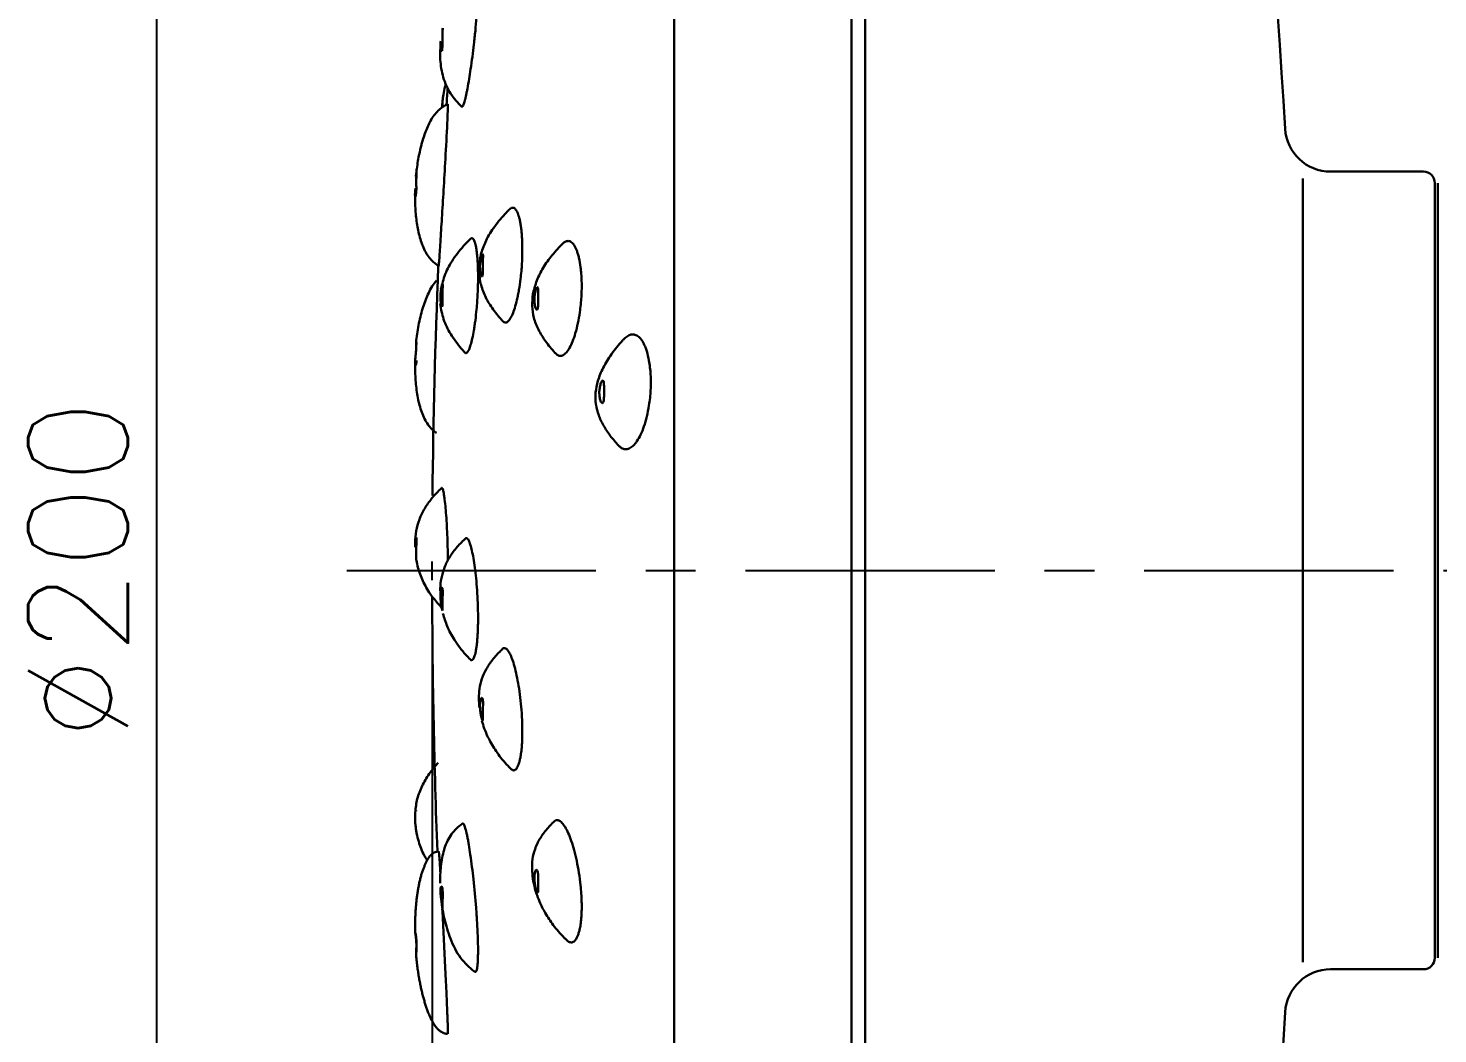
# Model space of a CAD drawing. Extents: x 5341 to 5761, y -702 to -405.
# Drawn here: x 5604.78 to 5654.26, y -579.01 to -543.72 of the extents above; entities that cross this region are included whole.
import ezdxf

# ---------------------------------------------------------------- set-up
doc = ezdxf.new("R2010")
doc.units = 0
doc.header["$LTSCALE"] = 7
doc.header["$MEASUREMENT"] = 0
doc.linetypes.add('CENTER', pattern=[2, 1.25, -0.25, 0.25, -0.25])
doc.layers.get('0').update_dxf_attribs({"color": 2, "linetype": 'CONTINUOUS'})
doc.layers.add('中心线', color=6, linetype='CENTER')
doc.layers.add('粗实线', color=7, linetype='CONTINUOUS', lineweight=30)
doc.styles.add('GHS', font='ROMANS', dxfattribs={"bigfont": 'GHS'})

msp = doc.modelspace()

# ---------------------------------------------------------------- linework, layer by layer
at = {"color": 2}
for p, q in [((5609.279185923166, -485.7512758910375), (5609.279185923166, -639.7207537083664)), ((5618.959238633051, -563.086040414622), (5618.959238633051, -562.4320706146459)), ((5618.959238633051, -563.7590555146339), (5618.959238633051, -661.6891860310348))]:
    msp.add_line(p, q, dxfattribs=at)
at = {"layer": '中心线', "color": 2}
msp.add_line((5615.959238633051, -562.7512758910375), (5687.239197952744, -562.7512758910375), dxfattribs=at)
at = {"layer": '粗实线'}
for p, q in [((5633.679197952744, -482.7512758910375), (5633.679197952744, -562.7512758910375)), ((5634.159197952744, -482.7512758910375), (5634.159197952744, -562.7512758910375)), ((5653.759197952742, -548.7512758910375), (5650.500669624002, -548.7512758910375)), ((5649.527984050095, -548.9985290795225), (5649.527984050095, -562.7512758910375)), ((5654.159197952744, -576.351275891036), (5654.159197952698, -549.1512758910383)), ((5654.263740938542, -576.351275891036), (5654.263740938542, -549.151275891039)), ((5654.159197952744, -552.9112758910373), (5654.159197952744, -554.5912758910413)), ((5633.679197952748, -562.7512758910375), (5633.679197952744, -642.7207537083664)), ((5634.159197952744, -642.7512758910375), (5634.159197952744, -562.7512758910375)), ((5649.527984050095, -576.5040227025524), (5649.527984050095, -562.7512758910375)), ((5653.759197952742, -576.7512758910375), (5650.500669624002, -576.7512758910375))]:
    msp.add_line(p, q, dxfattribs=at)
at = {"layer": '粗实线', "color": 7, "linetype": 'Continuous'}
for p, q in [((5627.45131519905, -629.1719132210378), (5627.45131519905, -496.3306385630417)), ((5619.321555291048, -546.2677308030393), (5619.321732489047, -546.2668743150384)), ((5620.727266285048, -551.6368233390381), (5620.732122105048, -551.6346321270389)), ((5619.32402930305, -552.7047375210382), (5619.327124243049, -552.7025462990382)), ((5620.714553161048, -552.4324408550378), (5620.708328295052, -552.4346320950385)), ((5622.652340953049, -552.8060503930387), (5622.659067899051, -552.8038591950385)), ((5619.310896821047, -553.5003550370379), (5619.30645388905, -553.5025462790395)), ((5622.64408284305, -553.6016679110357), (5622.63592631105, -553.6038591470383)), ((5618.396161481047, -554.7576594190391), (5618.399600303052, -554.7444580950391)), ((5624.944165461049, -556.0817593370407), (5624.952692019047, -556.079568137036)), ((5624.944252353049, -556.8773768550377), (5624.934300919049, -556.8795680790386)), ((5618.403721223051, -561.5969980930381), (5618.413129327051, -561.6165754690369)), ((5618.406111697048, -562.3969980390389), (5618.403925859049, -562.377420683038)), ((5618.40612557705, -562.3968730850388), (5618.406111697048, -562.3969980390389)), ((5619.309301893049, -563.3567136150373), (5619.32402930305, -563.3762909310385)), ((5620.707442059051, -567.2201036170368), (5620.727266285048, -567.2396809050401)), ((5620.727565833051, -568.0201034790366), (5620.714553161048, -568.0005261190377)), ((5618.403925859049, -571.1981182450395), (5618.39563479905, -571.1785408730389)), ((5618.413129327051, -571.958963459037), (5618.41531375705, -571.9785408270395)), ((5618.41531375705, -571.9785408270395), (5618.41490400305, -571.976050029039)), ((5622.627220857048, -573.2603223610381), (5622.652340953049, -573.2798996070374)), ((5622.66237824905, -574.0603221730412), (5622.64408284305, -574.0407448190376)), ((5618.359583333051, -575.4140127950373), (5618.359630313051, -575.4136442490412)), ((5618.395215319051, -576.2136432410402), (5618.394937885048, -576.212794207036))]:
    msp.add_line(p, q, dxfattribs=at)
at = {"layer": '粗实线'}
for centre, radius, start, end in [((5385.359197952745, -562.7512758910375), 264, 3.367202079088857, 17.03045694805913), ((5650.500669624002, -547.151275891039), 1.6, 183.3672020790889, 270), ((5653.759197952742, -549.151275891039), 0.4, 0, 90), ((5653.759197952742, -576.351275891036), 0.4, 270, 0), ((5650.500669624002, -578.351275891036), 1.6, 90, 176.6327979209111), ((5385.359197952745, -562.7512758910375), 264, 342.9695430519409, 356.6327979209111)]:
    msp.add_arc(centre, radius, start, end, dxfattribs=at)
at = {"layer": '粗实线', "color": 7, "linetype": 'Continuous'}
for start, end in [(176.3225532765697, 176.4451539827445), (177.6801949974711, 179.4286193161324), (180.1992631067682, 182.1413322551848)]:
    msp.add_arc((5882.959238633051, -562.7512758910375), 264, start, end, dxfattribs=at)
for points in [[(5619.998374141047, -546.4698793110397), (5620.000166501046, -546.4713169370366), (5620.008744889048, -546.4744656610378), (5620.027791959052, -546.4620534030396), (5620.048949265052, -546.4265703690357), (5620.071696453044, -546.370464319039), (5620.095513169046, -546.2961830210402), (5620.119983697052, -546.2057882390395), (5620.145110873043, -546.0997977470392), (5620.171002177049, -545.9783433230364), (5620.197765089051, -545.8415567450425), (5620.311812451051, -545.1528818370384), (5620.425184355045, -544.2843790590373), (5620.476156205048, -543.8070819610398), (5620.518705555049, -543.336099105039), (5620.556691487051, -542.7679602430394), (5620.567134513054, -542.5155208170358)], [(5619.332762471051, -543.7176540590367), (5619.332789143053, -543.7179760490394), (5619.330082045053, -543.743718535035), (5619.323669177047, -543.8411908730409), (5619.320607367044, -543.9933491410407)], [(5619.324029303054, -543.7703218650381), (5619.332762479047, -543.7176540610376)], [(5619.317211869049, -544.5158446350392), (5619.310896821051, -544.4631421870395), (5619.290649981049, -544.515610305039), (5619.267245599051, -544.4890965270347), (5619.252624945046, -544.3915950210353), (5619.254865367046, -544.2400355770365)], [(5619.254865367046, -544.2400355770365), (5619.259974191053, -544.1712020970367)], [(5619.320607367044, -543.9933491410407), (5619.321777845045, -544.174814003039)], [(5619.321777845045, -544.174814003039), (5619.320936249049, -544.3407750730398)], [(5619.239825265049, -544.5167387330398), (5619.242638501048, -544.7450766210382), (5619.270079285052, -545.0541079750396), (5619.329944515051, -545.3638982250372), (5619.429122877049, -545.6667768350376), (5619.569272765049, -545.94659847104), (5619.741389327053, -546.1921165250383), (5619.958369837048, -546.4309417950385), (5619.998325789056, -546.4697420210391)], [(5619.241139659051, -544.4631855610382), (5619.239825265049, -544.5167387330398)], [(5619.320936249049, -544.3407750730398), (5619.310896821051, -544.4631421870395)], [(5619.317211869049, -544.5158446350392), (5619.310896821051, -544.4631421870395)], [(5619.433625427049, -545.6780481830351), (5619.41367584305, -545.7660103990415), (5619.357807279051, -546.0458896150371)], [(5619.32138318105, -546.3671044350372), (5619.320607367044, -546.301360421035), (5619.321777845045, -546.267210451038), (5619.320936249049, -546.3139027430402), (5619.310896821051, -546.4317601910402)], [(5619.327482637051, -546.4876421290387), (5619.323669177047, -546.4073041530387), (5619.320607367044, -546.301360421035), (5619.321777845045, -546.267210451038), (5619.321313307049, -546.3013793730347)], [(5619.32138318105, -546.3671044350372), (5619.320607367044, -546.301360421035), (5619.321777845045, -546.267210451038), (5619.320960827048, -546.3131701250381)], [(5619.321810669047, -546.2670797990354), (5619.320960827048, -546.3131701250381)], [(5619.32172582105, -546.2677440430411), (5619.321777845045, -546.267210451038), (5619.321313307049, -546.3013793730347)], [(5619.357807279051, -546.0458896150371), (5619.32137839705, -546.2677304590356)], [(5619.170565077045, -546.6115888170384), (5619.030178699046, -546.7717158630398), (5618.90751245305, -546.9638749770379), (5618.804360257054, -547.1718789150359), (5618.715217379053, -547.3918898610386), (5618.637182373051, -547.6229061370391), (5618.569167189049, -547.8638065370392), (5618.510505577047, -548.1151132790396), (5618.460902347055, -548.3780302370392), (5618.420772999052, -548.6493622350386)], [(5619.507918683048, -546.3836450070371), (5619.472685555054, -546.4014338610427), (5619.316763851049, -546.4937169630389), (5619.170565077045, -546.6115888170384)], [(5619.187679143051, -552.0662123150391), (5619.207286035053, -551.8544719210363), (5619.225852557051, -551.581613737038), (5619.248539567052, -551.228886113036), (5619.300841903052, -550.3858796990385), (5619.360071257051, -549.4073406470375), (5619.424684927053, -548.3048782170367), (5619.491856271052, -547.0428652910409), (5619.50878732905, -546.6326688630393)], [(5619.310896821051, -546.4317601910402), (5619.302366819051, -546.5059139070395)], [(5619.508787307048, -546.6326688630393), (5619.510903495047, -546.5607757730427), (5619.512209929046, -546.5001648290377), (5619.512666741048, -546.4521269910397), (5619.512273223052, -546.4167477050391), (5619.511757973043, -546.4038285890379), (5619.511033505049, -546.3940873650386), (5619.510103363053, -546.3875159250379), (5619.508971089053, -546.3841061630369), (5619.507941429052, -546.3838181210408)], [(5618.420772999052, -548.6493622350386), (5618.400608327051, -548.8221774490371)], [(5618.413302207049, -548.8508792790376), (5618.406569169048, -548.8232411510394), (5618.397438713044, -548.853014745036), (5618.394933017044, -548.95513905504), (5618.400102061049, -549.1145051970375)], [(5618.400608327051, -548.8221774490371), (5618.39750963905, -548.8522919250386)], [(5618.400102061049, -549.1145051970375), (5618.405889937047, -549.292439979035)], [(5618.413129327047, -548.9876248730393), (5618.414775549048, -548.87132733504), (5618.406569169048, -548.8232411510394), (5618.406261573051, -548.8234927950393)], [(5618.355266475053, -549.550504867038), (5618.361589623048, -549.4953441910397), (5618.377180619053, -549.3357210570389)], [(5618.372746345049, -549.6215136450369), (5618.361103369054, -549.5945566450387), (5618.355266475053, -549.550504867038)], [(5618.359393885054, -549.5505247090364), (5618.360608573053, -549.7601091990359)], [(5618.360608573053, -549.7601091990359), (5618.371397645049, -550.0331856110383), (5618.392678971046, -550.2987958130393), (5618.424948067055, -550.5574859670373), (5618.469749135045, -550.8114253730414), (5618.529702931046, -551.061016045041), (5618.608560857047, -551.3038133310397), (5618.708157129047, -551.5310697590389), (5618.826805985052, -551.7291636630393), (5618.95081177105, -551.8767315330401), (5619.070718477047, -551.9821510330362), (5619.187897321044, -552.0660517030369)], [(5618.403925859049, -549.4578530750364), (5618.39141332305, -549.5742826010387), (5618.373704329049, -549.6221286330397), (5618.372746345049, -549.6215136450369)], [(5618.405889937047, -549.292439979035), (5618.403925859049, -549.4578530750364)], [(5621.68566832105, -550.0668140110388), (5621.568880601044, -550.1840056610376), (5621.155917483047, -550.672431277038), (5620.851634009046, -551.1737351410407), (5620.681075101053, -551.6159820930402)], [(5622.123216459047, -551.6993605030398), (5622.125920251052, -551.4279618650394), (5622.119526235048, -551.1691238150374), (5622.104110525048, -550.9267119750398), (5622.086716711055, -550.7588956150389), (5622.064832217045, -550.6051625790383), (5622.039052481046, -550.4672635990387), (5622.009972937056, -550.3469493970401), (5621.943928655048, -550.1632817590394), (5621.907649439047, -550.0995846170404), (5621.869625227053, -550.0541830810394), (5621.830175811047, -550.0267305190387), (5621.789620979052, -550.0168802970397), (5621.706474235049, -550.0486003390392), (5621.685549541049, -550.0667539010387)], [(5620.306611753051, -551.1110988590403), (5620.12235025705, -551.2993784430396), (5619.701596639046, -551.8280240670388), (5619.419706391047, -552.3526053810378), (5619.26874382305, -552.8735123090405)], [(5620.56354941105, -552.0504468430368), (5620.560795681049, -551.9903865850351), (5620.550378069052, -551.8220231450355), (5620.536786847049, -551.6681119050368), (5620.520386791046, -551.5304825090384), (5620.501542675051, -551.4109646010397), (5620.480607393052, -551.3109797950378), (5620.457886311051, -551.2303175550364), (5620.433672915049, -551.1683593170378), (5620.408260687051, -551.1244865150361), (5620.381943113047, -551.0980805790382), (5620.355013681052, -551.0885229450355), (5620.327765871054, -551.0951950430385), (5620.306642771051, -551.1110338030408)], [(5624.209304403052, -552.8687754810376), (5624.208049103047, -552.5993805150388), (5624.195018717051, -552.3416388430337), (5624.170305099051, -552.0995718030385), (5624.112422617047, -551.778062579036), (5624.075685667052, -551.6400524470369), (5624.034853513047, -551.5195535370399), (5623.943651197053, -551.3352961110354), (5623.894166383048, -551.2711577290388), (5623.842636179055, -551.2251898190366), (5623.789468371047, -551.1970250770387), (5623.735070745053, -551.1862961930378), (5623.62421718505, -551.2156767670381), (5623.543367203045, -551.2780451830363)], [(5620.667549747046, -551.6661116410392), (5620.59936051305, -552.1458434290394)], [(5620.708384803045, -552.4342693250396), (5620.687122451047, -552.4110175370365), (5620.657923685048, -552.3148950350364), (5620.640129051055, -552.1672083530389), (5620.642206675053, -551.9925989570397), (5620.665182827051, -551.8216361510417), (5620.697971915051, -551.6958058270388), (5620.727266285048, -551.6368233390381)], [(5620.681075101053, -551.6159820930402), (5620.667549747046, -551.6661116410392)], [(5620.731655971053, -551.6358612890358), (5620.743015171043, -551.6575037250363), (5620.746039653051, -551.7527019790391), (5620.742860245045, -551.9011329330383), (5620.739993959047, -552.0769243910395), (5620.738091271054, -552.2487327310369), (5620.731664987052, -552.3741081790354), (5620.714553161051, -552.4324408550415)], [(5621.441346885047, -554.0038594770372), (5621.44848473505, -554.011330579036), (5621.486481491051, -554.039590715041), (5621.52590479705, -554.0504496310382), (5621.56646114905, -554.0442799730404), (5621.607857045052, -554.0214543870384), (5621.64980189905, -553.9822873890366), (5621.69201676505, -553.9268609510395), (5621.776152407045, -553.7673251210358), (5621.858055723056, -553.5430376230393), (5621.935518457052, -553.2541891830401), (5621.97181278505, -553.08613461304), (5622.00567841305, -552.9051337450396), (5622.063057601048, -552.5168781490352), (5622.091490685052, -552.2478354990376), (5622.111554251052, -551.9748707770373), (5622.123216465043, -551.699360499038)], [(5623.543548193054, -551.2782357870378), (5623.504009591048, -551.3178674070364), (5623.128530391055, -551.7413428110372), (5622.824737265048, -552.1854480850411), (5622.612403007053, -552.6267692330362)], [(5620.57125624505, -552.3810729770371), (5620.569256711053, -552.2339797130403), (5620.56354941105, -552.0504468430368)], [(5620.59936051305, -552.1458434290394), (5620.645250719044, -552.6175326390362)], [(5619.115033879054, -552.5762467510353), (5618.962372381047, -552.7773287070409), (5618.837920967053, -553.0030745570398), (5618.733660965052, -553.2447387790376), (5618.643137021052, -553.5031043350423), (5618.564292153053, -553.779172683036), (5618.497705315047, -554.070603863041), (5618.444597255046, -554.3706902010376), (5618.404706875051, -554.6748346670352)], [(5619.261848791051, -552.9796450370409), (5619.274775795049, -552.8892538950381), (5619.301930067046, -552.7635303370366), (5619.324029303054, -552.7047375210382)], [(5619.326720015044, -552.7035419090384), (5619.332789143053, -552.7254431970355), (5619.330082045053, -552.8205277550401), (5619.323669177047, -552.9687644550427), (5619.320607367044, -553.1445917810374), (5619.321777845045, -553.3165771590388), (5619.320936249049, -553.4419992710386), (5619.310896821051, -553.5003550370343)], [(5620.567113043053, -552.7674383610388), (5620.571391105052, -552.4944141430383), (5620.57125624505, -552.3810729770371)], [(5620.645250719044, -552.6175326390362), (5620.794583871051, -553.0612295810383), (5621.029069445049, -553.4810394950396), (5621.358440445052, -553.9106784270402), (5621.441368939046, -554.0038911250372)], [(5622.612403007053, -552.6267692330362), (5622.493842329055, -553.0534777170355)], [(5619.252993045047, -553.2408877530393), (5619.252624945046, -553.2354470690366), (5619.254865367046, -553.0604178430362), (5619.261848791051, -552.9796450370409)], [(5620.108922405045, -555.1018852330412), (5620.119983697052, -555.1118121410395), (5620.145110873043, -555.1215369730376), (5620.171002177049, -555.1139827390393), (5620.197765089051, -555.0899267210402), (5620.253851901052, -554.994275529039), (5620.311812451051, -554.835086979037), (5620.369604135049, -554.6117217130372), (5620.425184355045, -554.3235403690373), (5620.451462565048, -554.1554929490371), (5620.476156205048, -553.974296211039), (5620.518705555049, -553.5853129630409), (5620.540529113052, -553.3157792530396), (5620.556691487051, -553.0426306610384), (5620.567113055047, -552.7674383570406)], [(5622.493842329055, -553.0534777170355), (5622.466236041055, -553.4685642310355)], [(5622.635975837053, -553.6034544970385), (5622.608648685051, -553.579962087038), (5622.57264688105, -553.48318405704), (5622.550816389055, -553.335375513037), (5622.552016883052, -553.1612450110401), (5622.57753689705, -552.9905511310385), (5622.615667279053, -552.8650720090368), (5622.652340953045, -552.8060503930387)], [(5622.658666887051, -552.8051774730407), (5622.675650151054, -552.8267556770365), (5622.68520494505, -552.9222830230387), (5622.686144503048, -553.071146053036), (5622.684369139053, -553.2468784310399), (5622.680158437048, -553.4179976330374), (5622.668494205052, -553.5433152850378), (5622.64408284305, -553.6016679110357)], [(5623.300073065049, -555.1404822570398), (5623.344254643056, -555.1803881570372), (5623.39611366305, -555.2088839510393), (5623.449543049046, -555.2199910330378), (5623.559576827054, -555.1914984210412), (5623.671295759046, -555.0973623130371), (5623.781687501054, -554.9381678550412), (5623.887751679053, -554.7140334850369), (5623.986487917049, -554.4250776410331), (5624.074123303057, -554.075650699036), (5624.143794763051, -553.687030791039), (5624.198726137045, -553.1446749430393), (5624.20930440705, -552.8687754750385)], [(5619.246499379049, -553.3979498710391), (5619.361359171049, -553.9297730350368), (5619.612023509053, -554.4527121570386), (5619.982714555052, -554.9592590010393), (5620.109083757048, -555.101830771036)], [(5619.306516719054, -553.502247143038), (5619.290649981049, -553.4791154790396), (5619.267245599051, -553.3832946910402), (5619.252993045047, -553.2408877530393)], [(5622.466236041055, -553.4685642310355), (5622.532169225055, -553.8825024750399), (5622.692523967049, -554.2940452850376), (5622.94250178905, -554.7044616970375), (5623.271740155047, -555.1095752510369), (5623.30007197705, -555.140475183041)], [(5618.404706875051, -554.6748346670352), (5618.396089645048, -554.75765873304)], [(5625.708997315043, -554.6138198770418), (5625.644627765054, -554.6827273210397), (5625.258361373049, -555.1565405150354), (5624.964146505044, -555.6402322690369), (5624.781744465043, -556.0934160930406), (5624.70006990305, -556.5097782410407)], [(5626.635693083052, -556.1448634650401), (5626.628477317048, -555.8774044790366), (5626.607105591054, -555.6211738670386), (5626.571675003044, -555.379928035039), (5626.493550697054, -555.0582701510425), (5626.445198463054, -554.9197957390384), (5626.392020731044, -554.7987476050398), (5626.274621229048, -554.6134826110388), (5626.146203533051, -554.502528101038), (5626.01094778705, -554.4629196830388), (5625.873034133052, -554.4916929670394), (5625.736509931052, -554.5863390030422), (5625.708973015051, -554.6138301450369)], [(5618.39141332305, -555.0715984530393), (5618.373704329049, -555.2468688950389)], [(5618.401766875053, -554.9464687690374), (5618.397438713044, -554.8850220950403), (5618.394933017044, -554.7790112690377), (5618.400102061049, -554.7447805850384), (5618.405102463046, -554.7783262570406)], [(5618.401764249054, -554.9465549730371), (5618.39141332305, -555.0715984530393)], [(5618.400028037053, -554.744852609037), (5618.400102061049, -554.7447805850384), (5618.405889937047, -554.791394349038), (5618.403925859049, -554.9093439750391)], [(5618.403925859049, -554.9093439750391), (5618.401764249054, -554.9465549730371)], [(5618.40324178505, -554.7568297390385), (5618.405102463046, -554.7783262570406)], [(5618.361103367046, -555.3996219750402), (5618.356115985051, -555.4513175030365)], [(5618.359397735054, -555.4514068310377), (5618.359354293047, -555.5744024410374)], [(5618.359354293047, -555.5744024410374), (5618.367028439054, -555.8633195890357), (5618.38581767305, -556.1468957430402), (5618.416385313045, -556.4240554170387), (5618.45986575905, -556.6925779010339), (5618.518159739047, -556.9506770730363), (5618.594896317045, -557.1978587910376), (5618.693205781048, -557.4284283170377), (5618.81590687505, -557.6349484730413), (5618.945381553051, -557.7865642810352), (5619.075439531051, -557.8949527290383), (5619.111987029049, -557.9205978630375)], [(5618.373704329049, -555.2468688950389), (5618.361103367046, -555.3996219750402)], [(5618.376305493046, -555.5439868230383), (5618.377180619053, -555.5443034430386), (5618.398377839054, -555.4985518370372), (5618.407015031044, -555.4573985030434)], [(5618.407015031044, -555.4573985030434), (5618.413129327047, -555.3795721770398)], [(5624.934343339046, -556.8791456070389), (5624.901360173051, -556.8555606170407), (5624.858859259046, -556.7588339450372), (5624.832652751051, -556.611980839039), (5624.831802235047, -556.4385594130395), (5624.858488107046, -556.2669504370383), (5624.900814753048, -556.1410253330391), (5624.944165461049, -556.0817593370407)], [(5624.952392269053, -556.0808448330386), (5624.974996825051, -556.1025664530421), (5624.991604529052, -556.1983963930356), (5624.997445957048, -556.3475255590415), (5624.997522573056, -556.5231299070397), (5624.99171100105, -556.6933780630347), (5624.975418165046, -556.8188788410403), (5624.944252353049, -556.8773768550377)], [(5625.508386565045, -558.3734329010363), (5625.607941055045, -558.4554066590385), (5625.740937175047, -558.4956227970392), (5625.87817043105, -558.4674190530382), (5626.015715791043, -558.3731802810394), (5626.149862999049, -558.2135864790357), (5626.27695549505, -557.9888914250364), (5626.393336719051, -557.6993489010379), (5626.494477231048, -557.3495106510377), (5626.572356083052, -556.9611202950359), (5626.628529989048, -556.4201951030404), (5626.635693085052, -556.1448634570402)], [(5624.70006990305, -556.5097782410407), (5624.709370379049, -556.9114368890364), (5624.712889195052, -556.9355496930361)], [(5624.712889195052, -556.9355496930361), (5624.806768089049, -557.2971751130385), (5624.977548633047, -557.6626079470402), (5625.214543521055, -558.021715529037), (5625.50844603105, -558.3733679010361)], [(5619.291511159052, -559.8571581150422), (5619.238045429047, -559.908557597038), (5618.941346429048, -560.2305269050371), (5618.697645657048, -560.5763352770368), (5618.513944351049, -560.9602220470401), (5618.40350174905, -561.3656114970395), (5618.360507667046, -561.7768039390389)], [(5619.51197211305, -562.4018962230361), (5619.502491947052, -561.869898979035), (5619.480907895049, -561.2998931650359), (5619.458090593049, -560.9064093450393), (5619.430569171047, -560.5559132450394), (5619.399430481048, -560.259745933035), (5619.383049149048, -560.1376665350358), (5619.366451385045, -560.0362779590355), (5619.349884331044, -559.9575530470388), (5619.333609027046, -559.9012920370401), (5619.31788998505, -559.8667520170416), (5619.302991713052, -559.8531900730409), (5619.295925481052, -559.8540294670379), (5619.29146043905, -559.8571399050375)], [(5618.359437585052, -561.9321791650395), (5618.361589623048, -561.8028421770391), (5618.377180619053, -561.6669794770382), (5618.398377839054, -561.6011680110382), (5618.399392565054, -561.6015406130387)], [(5618.413129327047, -561.6165754690369), (5618.414775549048, -561.7066822770425), (5618.406569169048, -561.8544899550393), (5618.397438713044, -562.0279319170363), (5618.394933017044, -562.1970590330379), (5618.400102061049, -562.3297834150394), (5618.405889937047, -562.3931393930393), (5618.403925859049, -562.377420683038)], [(5618.399392565054, -561.6015406130387), (5618.401049295047, -561.6022922910411)], [(5620.126241685048, -561.630778285034), (5620.067204509047, -561.6866142310387), (5619.769220029055, -562.0100898510386), (5619.528151851053, -562.363525429038), (5619.360941329051, -562.7385008330416), (5619.270071621053, -563.1103314470379), (5619.239423661056, -563.4785784090413)], [(5620.567111591045, -564.7450127930383), (5620.571391865044, -564.4711062430429), (5620.560797899045, -563.8895313470416), (5620.536790055048, -563.44605159304), (5620.501546749045, -563.0239835370407), (5620.457891097045, -562.6460109510404), (5620.408266013052, -562.3202200090341), (5620.355019359045, -562.0510474790349), (5620.300498999055, -561.8429301330357), (5620.27341174705, -561.7631196450379), (5620.246387679053, -561.700032739041), (5620.219221443047, -561.6540200050399), (5620.191707685048, -561.6254320390394), (5620.163780623043, -561.6147635750381), (5620.135932767051, -561.6230859370403), (5620.126117015054, -561.6306378370386)], [(5618.397438713044, -562.0279319170363), (5618.394933017044, -562.1970590330379), (5618.400102061049, -562.3297834150394), (5618.405889937047, -562.3931393930393), (5618.403925859049, -562.377420683038), (5618.402765701052, -562.3709100930387)], [(5618.406394733051, -562.3968721370397), (5618.462891689047, -562.6490249290359), (5618.630028731055, -563.1118204610389), (5618.898276455053, -563.5818962050394), (5618.962265899056, -563.6713872770374)], [(5619.252624945046, -563.7246723630374), (5619.254865367046, -563.5564374970413), (5619.274775795049, -563.4242264970376), (5619.301930067046, -563.3606598430374), (5619.307646517045, -563.3618313810398)], [(5619.324029303054, -563.3762909310421), (5619.332789143053, -563.4664679010416), (5619.330082045053, -563.6144535430353), (5619.323669177047, -563.7878231330392)], [(5618.962265899056, -563.6713872770374), (5619.261420493054, -564.0264214810409)], [(5619.266432519045, -563.8907379530388), (5619.252624945046, -563.7246723630374)], [(5619.310896821051, -564.1371361430388), (5619.290649981049, -564.0458614210361), (5619.267245599051, -563.8973019090367), (5619.266432519045, -563.8907379530388)], [(5619.323669177047, -563.7878231330392), (5619.320607367044, -563.9569173710365), (5619.321777845045, -564.0896854370362), (5619.321364677045, -564.1532080690372)], [(5619.318833205049, -564.1508648430349), (5619.310896821051, -564.1371361430388)], [(5619.321364677045, -564.1532080690372), (5619.320936249049, -564.1528819690388), (5619.318833205049, -564.1508648430349)], [(5619.338932821047, -564.2657430350368), (5619.48902521305, -564.7037019130362), (5619.744235109047, -565.189728847035), (5620.142882593049, -565.711035339034), (5620.30178273705, -565.8772541750363)], [(5620.301817467051, -565.8773357470377), (5620.311812451051, -565.8860731010386), (5620.340857063053, -565.8994914150385), (5620.369604135049, -565.8936984910356), (5620.397798341051, -565.8675580270351), (5620.425184355045, -565.8199337170367), (5620.451462565048, -565.7501194610372), (5620.476156205048, -565.6591299850402), (5620.49874421905, -565.5484102170408), (5620.518705555049, -565.4194050830406), (5620.530320907052, -565.3239415030398), (5620.540529113052, -565.2213303950407), (5620.556691487051, -564.9960140410399), (5620.562625931045, -564.8738912610384), (5620.567111599055, -564.7450127890402)], [(5621.432853257051, -565.5034119730367), (5621.369020903046, -565.565259819035), (5621.079608173051, -565.8867239590395), (5620.864520411051, -566.2052326750377), (5620.708692433051, -566.5534572870379), (5620.624828733053, -566.9018074110386), (5620.598883315051, -567.2360546130362)], [(5622.123196945053, -568.6088842930399), (5622.125920251052, -568.3360624970405), (5622.119526235048, -568.0514345670376), (5622.104110525048, -567.7583743390383), (5622.064832217045, -567.3163663010378), (5622.009972937056, -566.894711871038), (5621.943928655048, -566.5166160530348), (5621.869625227053, -566.190035855037), (5621.789620979052, -565.9191162830389), (5621.706474235049, -565.7080023470403), (5621.664512653049, -565.6262029770364), (5621.622669313048, -565.5611204210395), (5621.581208501051, -565.5134838290392), (5621.540394503052, -565.484022351036), (5621.500491605053, -565.4734651410395), (5621.46176408905, -565.4825413470385), (5621.432881475052, -565.5033510090393)], [(5620.598883315051, -567.2360546130362), (5620.617313389048, -567.5714805590355)], [(5620.640129051055, -567.5877194330383), (5620.642206675053, -567.4199104330396), (5620.665182827051, -567.28781135704), (5620.697971915051, -567.2241000170357), (5620.70642934705, -567.2247907430387)], [(5620.714553161051, -568.0005261190377), (5620.687122451047, -567.9088753190367), (5620.657923685048, -567.7600541470342), (5620.640129051055, -567.5877194330383)], [(5620.727266285048, -567.2396809050401), (5620.743015171043, -567.3298056830386), (5620.746039653051, -567.4779600210381), (5620.742860245045, -567.6515120870386)], [(5620.705767537052, -568.0265207450389), (5620.790706215048, -568.2932906210367), (5620.969471615044, -568.7000701230386), (5621.240850921055, -569.1459770390352), (5621.623769379046, -569.6119483050384), (5621.729755641049, -569.720566765041)], [(5620.742860245045, -567.6515120870386), (5620.739993959047, -567.8205221650383), (5620.738091271054, -567.953121161037), (5620.731664987052, -568.0162779690431), (5620.729585727047, -568.0155295010368)], [(5621.729747655048, -569.7205420270398), (5621.73422561105, -569.7248843170378), (5621.776152407045, -569.7555591450359), (5621.817521121055, -569.7673965270365), (5621.858055723056, -569.7596725010367), (5621.897480177053, -569.7316631110402), (5621.935518457052, -569.6826443970381), (5621.97181278505, -569.6122105710378), (5622.00567841305, -569.5212285270386), (5622.036348849051, -569.4108833310379), (5622.063057601048, -569.2823600490369), (5622.078322591049, -569.1871602770402), (5622.091490685052, -569.084735995038), (5622.111554251052, -568.8595256590338), (5622.12319693905, -568.6088842890417)], [(5619.173520805052, -569.4986021110376), (5619.14042181705, -569.5355803350353), (5618.818950081044, -569.9476942830365), (5618.581564211054, -570.3709805230387), (5618.425714043049, -570.8302101650402), (5618.361686191056, -571.3004200890387)], [(5618.359466749051, -571.4824568150393), (5618.361589623048, -571.530056503037), (5618.377180619053, -571.7126767970399), (5618.398377841051, -571.8649135910377), (5618.409881459047, -571.9376030130366)], [(5618.361686191056, -571.3004200890387), (5618.359879199048, -571.482440801035)], [(5624.209291523053, -574.6493094250395), (5624.208049103047, -574.3785815730366), (5624.195018717051, -574.0954184490397), (5624.170305099051, -573.8031997850371), (5624.112422617047, -573.3620303450402), (5624.034853513047, -572.9410565470384), (5623.943651197053, -572.5636581330396), (5623.842636179055, -572.2375580750372), (5623.735070745053, -571.9665651550381), (5623.62421718505, -571.7544881530407), (5623.513262623052, -571.6055415310398), (5623.458654187049, -571.5565408830366), (5623.405093531048, -571.5255624870365), (5623.352932071044, -571.5133867050349), (5623.302521219044, -571.5207938950402), (5623.238485683047, -571.5626572550386)], [(5618.409881459047, -571.9376030130366), (5618.413129327047, -571.958963459037)], [(5618.414936097051, -571.9760527230387), (5618.489129461042, -572.2695842910393), (5618.684453349051, -572.7514905110397), (5618.756289263045, -572.8836876090386)], [(5620.02784330105, -571.6343357710352), (5619.965578909054, -571.6811269250388), (5619.764124987047, -571.8607156810426), (5619.60110766505, -572.0637340250391), (5619.472571761049, -572.300905289037), (5619.377878831045, -572.5628271250384), (5619.311213631048, -572.8418966830354), (5619.267931389044, -573.1311732150384), (5619.244826965045, -573.4249188770368), (5619.239521723051, -573.7239566590392)], [(5620.567033947049, -576.3799320770372), (5620.571391105052, -576.1504255390387), (5620.560795681049, -575.5918657810394), (5620.536786847049, -575.103864613036), (5620.501542675051, -574.5898568710395), (5620.408260687051, -573.5904970470433), (5620.300493173054, -572.7254535990355), (5620.246381925052, -572.3730845230416), (5620.219215811056, -572.2180130290394), (5620.191702235046, -572.076339395036), (5620.163775413046, -571.9482859490377), (5620.135927853044, -571.8369968370384), (5620.108791633047, -571.7463466610347), (5620.082998833048, -571.6802100270429), (5620.07079351705, -571.6574431070362), (5620.05909975505, -571.6416455990361), (5620.037317603052, -571.6304483050367), (5620.028067855052, -571.6343761010389)], [(5623.238437589047, -571.5626657270363), (5623.176255237053, -571.6248105810369), (5622.895303603051, -571.9469418510412), (5622.686645875048, -572.2693069970369), (5622.541572703049, -572.6228771810379), (5622.474525597048, -572.9732173310363), (5622.468122835049, -573.3168443770405)], [(5619.18634952305, -572.6139293930387), (5619.15664142905, -572.616943287037), (5619.125168435054, -572.62234704104), (5619.092606569051, -572.6302996350419), (5619.059994285053, -572.6409849010411), (5619.028304679043, -572.65467041904), (5618.997735435049, -572.6716681890389), (5618.967891017048, -572.6923925310398), (5618.939089145049, -572.7167486510366), (5618.911684769046, -572.7442835530378), (5618.885451311053, -572.774875367038), (5618.86020469305, -572.808313575038), (5618.835716323047, -572.8444095210393), (5618.811764847051, -572.8829575870363), (5618.788213927048, -572.9237696770392), (5618.765076023046, -572.9667370190396), (5618.742268167043, -573.0120016770375), (5618.719704155053, -573.0597816930381), (5618.69730234905, -573.110362201041), (5618.675067949051, -573.16389935504), (5618.653122895052, -573.2202855830396), (5618.631573043051, -573.2794312050387), (5618.610531053051, -573.3412060110381), (5618.590150985052, -573.4053150690411), (5618.570565639049, -573.4714601910377), (5618.551880297051, -573.5393700190357), (5618.534174953045, -573.6088061030382), (5618.51748179505, -573.679571689037), (5618.50176284905, -573.7516074830378), (5618.486974011052, -573.8249024570391), (5618.473076385049, -573.8994593230377), (5618.460035697048, -573.9752959190369), (5618.447822121052, -574.0524454490364), (5618.436410211048, -574.1309569910368), (5618.425778907054, -574.2108962750349), (5618.415911657052, -574.292346715039), (5618.406796635052, -574.3754106790361), (5618.398427089047, -574.4602109950388), (5618.39080459905, -574.5468591350359), (5618.383944577046, -574.6353661230382), (5618.377859189051, -574.7258352230378), (5618.372566973048, -574.8183822710375), (5618.368093219055, -574.913135445036), (5618.364467943051, -575.0103162450391), (5618.36173081505, -575.1102371410375), (5618.35993719105, -575.2132199190378), (5618.359159439049, -575.3195925950381), (5618.359371719049, -575.4140128030408)], [(5618.756289263045, -572.8836876090386), (5618.78093807905, -572.9256860810415)], [(5619.248994443053, -573.373331865037), (5619.232774319051, -573.1023634730368), (5619.215498403046, -572.8424810770371), (5619.210441661049, -572.7754387550408), (5619.205772557045, -572.7190489530399), (5619.201524965043, -572.6739891630382), (5619.197732761051, -572.6409368830386), (5619.196017477054, -572.6291262950394), (5619.194425497051, -572.6205777490391), (5619.192957807052, -572.6153820350369), (5619.191597265049, -572.6136301290385)], [(5622.468122835049, -573.3168443770405), (5622.50847878505, -573.6541401870377)], [(5622.550816389055, -573.6268191070371), (5622.552016883052, -573.4596235090353), (5622.57753689705, -573.3278248970378), (5622.615667279053, -573.2643291030395), (5622.62662576505, -573.2643655070419)], [(5622.652340953045, -573.279899607041), (5622.675650151054, -573.3700757650363), (5622.68520494505, -573.5186449850403), (5622.686144503048, -573.6925617170341)], [(5619.255316363047, -574.0994936010388), (5619.252624945046, -574.0455885530387), (5619.254865369046, -573.9132373870375), (5619.274775793048, -573.8428398270403)], [(5619.274775793048, -573.8428398270403), (5619.283354597053, -573.843441459037)], [(5619.283354597053, -573.843441459037), (5619.301930065049, -573.852421325038), (5619.324029303054, -573.9397735610396)], [(5619.324029303054, -573.9397735610396), (5619.332789143053, -574.0838294030359)], [(5622.50847878505, -573.6541401870377), (5622.593524963046, -574.00409494304), (5622.60894147505, -574.053531583038)], [(5622.64408284305, -574.0407448190376), (5622.608648685051, -573.9485175690384), (5622.57264688105, -573.7990424730374), (5622.550816389055, -573.6268191070371)], [(5622.686144503048, -573.6925617170341), (5622.684369139053, -573.8613732870394), (5622.680158437048, -573.9933646810382), (5622.668494205052, -574.0564914650345), (5622.66370428705, -574.0557170290408)], [(5619.250956439049, -574.0282760370424), (5619.255960595052, -574.099445163039)], [(5619.267245599051, -574.2131508130401), (5619.255316363047, -574.0994936010388)], [(5619.290649981049, -574.3887617630385), (5619.267245599051, -574.2131508130401)], [(5619.310896821051, -574.5342894230412), (5619.290649981049, -574.3887617630385)], [(5619.323669179044, -574.4276533650404), (5619.320607367044, -574.5607765930358), (5619.321777845045, -574.6313705470379)], [(5619.330082045053, -574.2591280650408), (5619.323669179044, -574.4276533650404)], [(5619.332789143053, -574.0838294030359), (5619.330082045053, -574.2591280650408)], [(5622.60894147505, -574.053531583038), (5622.616557391051, -574.0770147570397)], [(5622.616557391051, -574.0770147570397), (5622.729466067049, -574.3743803130342), (5622.929595411049, -574.7715881010367), (5623.213789043049, -575.1983271270396), (5623.598172537051, -575.642198289042), (5623.683706177053, -575.7272960990372)], [(5619.321718609051, -574.6314272530394), (5619.310896821051, -574.5342894230412)], [(5619.508780747052, -579.0136292850361), (5619.509931831053, -579.0118187050389), (5619.510903371047, -579.0063848050372), (5619.511662683046, -578.9973280130357), (5619.51220967705, -578.9846480990377), (5619.51266636105, -578.9484179910392), (5619.512272715056, -578.8976926450409), (5619.508970345054, -578.7535123110388), (5619.502490597049, -578.5559094950399), (5619.493060237051, -578.3094500090369), (5619.480906035053, -578.0186996650368), (5619.470142383045, -577.7742728450389), (5619.458088423049, -577.5091580430376), (5619.430566767049, -576.9234939150369), (5619.399427935055, -576.2792660970367), (5619.366448793047, -575.6112333250344), (5619.333606487053, -574.9590196630411), (5619.317136383048, -574.6372811690376)], [(5619.322134507049, -574.6370108030383), (5619.326160675046, -574.6603617650394), (5619.393147363051, -574.9880934710377), (5619.483665099047, -575.3252153830394), (5619.604239607055, -575.6738750250365), (5619.764467261048, -576.0290225230415), (5619.957795921047, -576.3465276630373), (5620.184115699049, -576.6106346330375)], [(5623.683701865055, -575.7272765930388), (5623.726845051046, -575.7640065310402), (5623.781687501054, -575.7951067770368), (5623.83544805905, -575.8073627870358), (5623.887751679053, -575.8000192590366), (5623.986487917049, -575.7235123610367), (5624.032073875056, -575.6531693570391), (5624.074123303057, -575.5621914350372), (5624.111681751048, -575.451809129037), (5624.143794763051, -575.323252975038), (5624.176888937047, -575.1256171190357), (5624.198726137045, -574.9002721970387), (5624.209291517051, -574.6493094190369)], [(5618.403925859049, -575.8136434810363), (5618.391413317055, -575.6414072350376), (5618.37370431505, -575.5035136450383), (5618.361073707056, -575.426137731039)], [(5618.361073909047, -575.4261377070393), (5618.377180609048, -575.4966986290378), (5618.398377831047, -575.636537737038), (5618.413129327047, -575.8136434810363)], [(5618.39744993905, -576.20248988704), (5618.400102063053, -576.1275498750397), (5618.405889937047, -575.9887712270388), (5618.403925859049, -575.8136434810363)], [(5618.413129327047, -575.8136434810363), (5618.414775549048, -575.985630051036), (5618.406569175047, -576.1250663790411), (5618.39745204505, -576.2024903550368)], [(5618.394784335051, -576.2127942810362), (5618.398781033051, -576.2600309730401), (5618.40905027905, -576.3712256390386), (5618.420128627051, -576.478573657037), (5618.431956297049, -576.582397555037), (5618.444490687049, -576.683012225039), (5618.457705031047, -576.780725489039), (5618.47158736705, -576.8758379510396), (5618.48613128105, -576.9685901870394), (5618.501324579047, -577.0591163590393), (5618.517157523052, -577.147530249043), (5618.533610471051, -577.2339420010389), (5618.550646083055, -577.3183815590414), (5618.568240711051, -577.4009224170363), (5618.586393611051, -577.4817110010367), (5618.605107671043, -577.560869405042), (5618.624388709053, -577.6384973270356), (5618.64424493305, -577.7146737030375), (5618.66468653905, -577.7894580510397), (5618.685725397052, -577.8628915030417), (5618.707374811049, -577.9349975190376), (5618.729649325047, -578.0057822830418), (5618.752566197047, -578.0752395670347), (5618.776142093055, -578.1433386910353), (5618.800358639044, -578.2098931610376), (5618.825192815046, -578.2746704570377), (5618.850601159047, -578.337406959035), (5618.876515369047, -578.3978144610369), (5618.902843965054, -578.4556000610387), (5618.929523353043, -578.5105820510357), (5618.956491105055, -578.5626194910396), (5618.983658829045, -578.6115622470384), (5619.011039433044, -578.6574702970388), (5619.038751035048, -578.7005556150357), (5619.066926193049, -578.7409953490383), (5619.095676537054, -578.7788814690389), (5619.125001331045, -578.8141305130407), (5619.154862333045, -578.8466261830358), (5619.185202897046, -578.876257503041), (5619.215984709048, -578.902957613041), (5619.247298499045, -578.9267725190398), (5619.27920550105, -578.9477657990351), (5619.311668617043, -578.9659897990382), (5619.344524689051, -578.9813979070382), (5619.377492387051, -578.993894815037), (5619.41024029905, -579.0034015390406), (5619.442413213044, -579.0098780430412), (5619.473643871053, -579.0133344550409), (5619.503539963054, -579.0138417730336)], [(5620.462589577055, -576.8361046530367), (5620.476158527046, -576.8411709490351), (5620.48774813105, -576.8388892430371), (5620.498746193054, -576.830007151038), (5620.509087579048, -576.8144528570369), (5620.518707159048, -576.7921545450367), (5620.530322257055, -576.7518851370401), (5620.540530201051, -576.6997874410367), (5620.54932284505, -576.6361502110371), (5620.556692037047, -576.5612621970354), (5620.562626207047, -576.4753155010399), (5620.567033897049, -576.3799320690409)], [(5620.184115699049, -576.6106346330375), (5620.426042989053, -576.8107382730373), (5620.462433035049, -576.8359137890361)]]:
    msp.add_spline(points, degree=3, dxfattribs=at)

# ---------------------------------------------------------------- texts
at = {"color": 2, "insert": (5606.529185923164, -562.7360147996983), "char_height": 3.5, "attachment_point": 5, "rotation": 90, "style": 'GHS'}
msp.add_mtext('\\A1;%%C200', dxfattribs=at)

doc.saveas('drawing.dxf')
